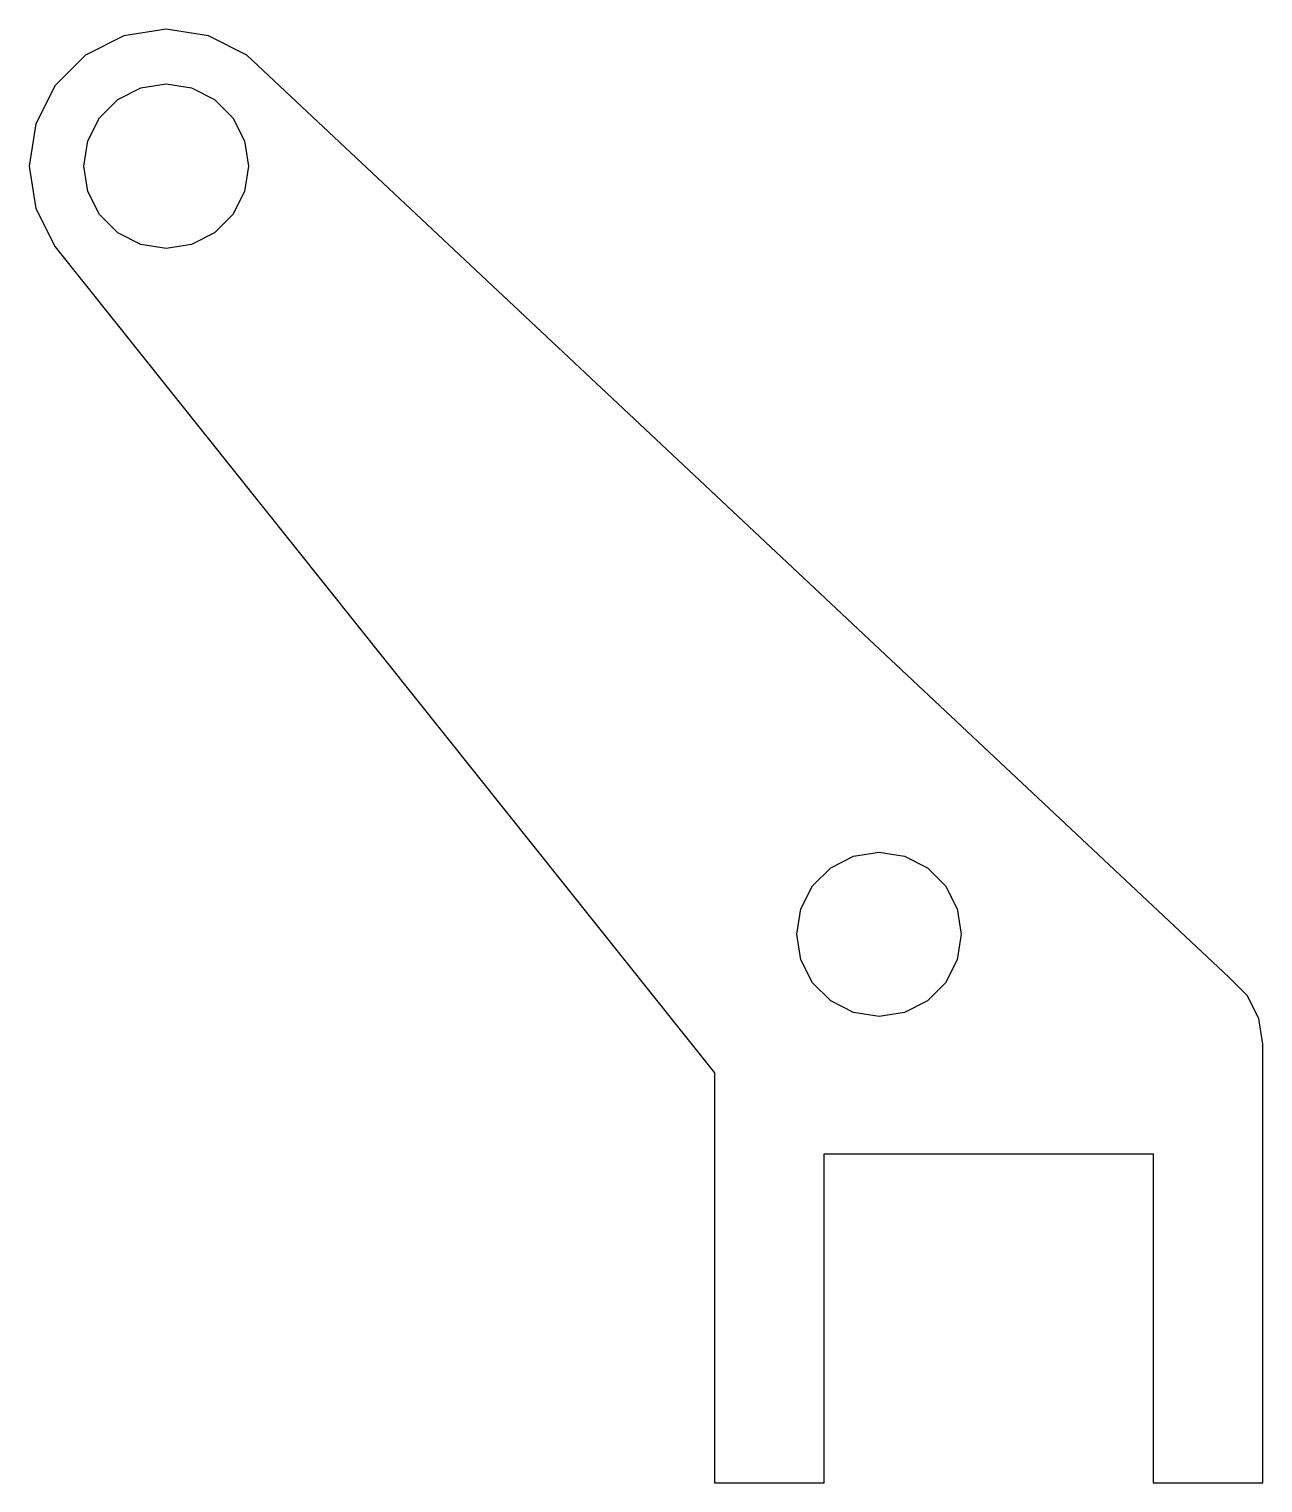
# Model space of a CAD drawing. Header units: metres. Extents: x -17.5 to 5, y -8 to 18.5.
import ezdxf

# ---------------------------------------------------------------- set-up
doc = ezdxf.new("R2010")
doc.units = ezdxf.units.M

msp = doc.modelspace()

# ---------------------------------------------------------------- linework, layer by layer
for p, q in [((-15.7725, 18.3776), (-16.4695, 18.0225)), ((-15, 18.5), (-15.7725, 18.3776)), ((-14.2274, 18.3776), (-15, 18.5)), ((-13.5305, 18.0225), (-14.2274, 18.3776)), ((-16.4695, 18.0225), (-17.0225, 17.4695)), ((4.38167, 1.21352), (-13.5305, 18.0225)), ((-15.4635, 17.4266), (-15, 17.5)), ((-15, 17.5), (-14.5365, 17.4266)), ((-17.0225, 17.4695), (-17.3776, 16.7725)), ((-15.8817, 17.2135), (-15.4635, 17.4266)), ((-14.5365, 17.4266), (-14.1183, 17.2135)), ((-16.2135, 16.8817), (-15.8817, 17.2135)), ((-14.1183, 17.2135), (-13.7865, 16.8817)), ((-17.3776, 16.7725), (-17.5, 16)), ((-16.4266, 16.4635), (-16.2135, 16.8817)), ((-13.7865, 16.8817), (-13.5734, 16.4635)), ((-16.5, 16), (-16.4266, 16.4635)), ((-13.5734, 16.4635), (-13.5, 16)), ((-17.5, 16), (-17.3776, 15.2274)), ((-16.4266, 15.5365), (-16.5, 16)), ((-13.5, 16), (-13.5734, 15.5365)), ((-16.2135, 15.1183), (-16.4266, 15.5365)), ((-13.5734, 15.5365), (-13.7865, 15.1183)), ((-17.3776, 15.2274), (-17.0225, 14.5305)), ((-15.8817, 14.7865), (-16.2135, 15.1183)), ((-13.7865, 15.1183), (-14.1183, 14.7865)), ((-15.4635, 14.5734), (-15.8817, 14.7865)), ((-14.1183, 14.7865), (-14.5365, 14.5734)), ((-17.0225, 14.5305), (-5, -0.522964)), ((-15, 14.5), (-15.4635, 14.5734)), ((-14.5365, 14.5734), (-15, 14.5)), ((-2.46352, 3.42657), (-2, 3.5)), ((-2, 3.5), (-1.53647, 3.42657)), ((-3.21352, 2.88167), (-2.88167, 3.21352)), ((-2.88167, 3.21352), (-2.46352, 3.42657)), ((-1.53647, 3.42657), (-1.11832, 3.21352)), ((-1.11832, 3.21352), (-0.786469, 2.88167)), ((-3.42657, 2.46352), (-3.21352, 2.88167)), ((-0.786469, 2.88167), (-0.57341, 2.46352)), ((-3.5, 2), (-3.42657, 2.46352)), ((-0.57341, 2.46352), (-0.5, 2)), ((-3.42657, 1.53647), (-3.5, 2)), ((-0.5, 2), (-0.57341, 1.53647)), ((-3.21352, 1.11832), (-3.42657, 1.53647)), ((-0.57341, 1.53647), (-0.786469, 1.11832)), ((-2.88167, 0.786469), (-3.21352, 1.11832)), ((-0.786469, 1.11832), (-1.11832, 0.786469)), ((4.71352, 0.881668), (4.38167, 1.21352)), ((4.92657, 0.463516), (4.71352, 0.881668)), ((-2.46352, 0.57341), (-2.88167, 0.786469)), ((-2, 0.5), (-2.46352, 0.57341)), ((-1.53647, 0.57341), (-2, 0.5)), ((-1.11832, 0.786469), (-1.53647, 0.57341)), ((5, 0), (4.92657, 0.463516)), ((5, -8), (5, 0)), ((-5, -0.522964), (-5, -8)), ((-3, -2), (3, -2)), ((-3, -8), (-3, -2)), ((3, -2), (3, -8)), ((-5, -8), (-3, -8)), ((3, -8), (5, -8))]:
    msp.add_line(p, q)

doc.saveas('drawing.dxf')
